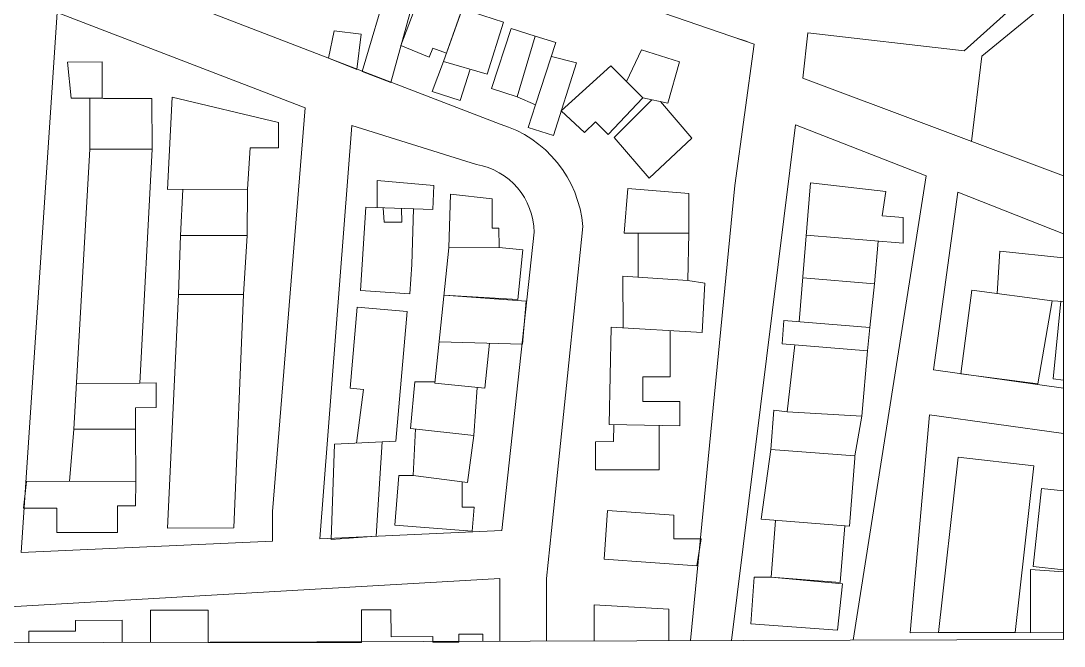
# Model space of a CAD drawing. Header units: metres. Extents: x -48 to 2360, y -1392 to 453.
# Drawn here: x 826.2 to 982.6, y -1069.7 to -976 of the extents above; entities that cross this region are included whole.
import ezdxf

# ---------------------------------------------------------------- set-up
doc = ezdxf.new("R2010")
doc.units = ezdxf.units.M
doc.layers.add('TODO', color=210, linetype='Continuous', lineweight=5)

msp = doc.modelspace()

# ---------------------------------------------------------------- linework, layer by layer
at = {"layer": 'TODO', "transparency": 33554687}
for p, q in [((935.06, -979.06), (933.07, -978.39)), ((877.92, -1003.91), (887.97, -1004.22)), ((914.67, -1021.86), (928.32, -1022.65)), ((873.22, -1039.42), (882.38, -1038.95))]:
    msp.add_line(p, q, dxfattribs=at)
msp.add_lwpolyline([(982.53, -1068.66), (982.53, -838.66), (662.21, -839.11), (662.33, -929.63), (662.53, -1069.67)], close=True, dxfattribs=at)
at = {"layer": 'TODO', "transparency": 33554687, "flags": 128}
for points in [[(926.6, -1068.84), (933.25, -1000.66), (936.15, -979.45), (817.52, -938.76)], [(883.17, -979.65), (887.56, -968.07)], [(982.53, -999.18), (943.41, -984.53), (944.19, -977.74), (967.63, -980.45), (980.77, -968.63), (982.53, -968.33)], [(877.35, -983.54), (881.3, -970.22)], [(885.43, -971.36), (881.65, -985.19)], [(893.74, -970.27), (889.98, -980.78)], [(970.27, -981.27), (982.62, -971.12)], [(889.56, -982.05), (892.35, -974.15)], [(892.35, -974.15), (898.55, -976.17)], [(898.55, -976.17), (896.11, -983.95)], [(872.28, -981.53), (873.17, -977.45)], [(873.17, -977.45), (877.2, -977.95)], [(896.76, -986.09), (899.69, -977.09)], [(899.69, -977.09), (903.3, -978.27)], [(877.2, -977.95), (876.54, -983.25)], [(900.57, -987.34), (903.3, -978.27)], [(903.3, -978.27), (906.4, -979.2)], [(906.4, -979.2), (903.36, -988.53)], [(935.06, -979.07), (935.06, -979.06)], [(887.4, -981.4), (883.17, -979.65)], [(887.96, -980.06), (887.4, -981.4)], [(889.98, -980.78), (887.96, -980.06)], [(917, -985.07), (919.23, -980.29)], [(919.23, -980.29), (924.92, -982.08)], [(833.14, -982.13), (838.35, -982.12)], [(833.7, -987.56), (833.14, -982.13)], [(838.35, -982.12), (838.36, -987.56)], [(876.54, -983.25), (872.28, -981.53)], [(887.86, -986.57), (889.56, -982.05)], [(896.11, -983.95), (889.56, -982.05)], [(905.72, -981.28), (909.5, -982.23)], [(909.5, -982.23), (906.02, -993.15)], [(924.92, -982.08), (923.21, -988.31)], [(968.75, -994.02), (970.27, -981.27)], [(881.65, -985.19), (877.35, -983.54)], [(893.54, -983.2), (892.04, -987.9)], [(907.21, -989.43), (914.62, -982.69)], [(914.62, -982.69), (919.43, -987.48)], [(892.04, -987.9), (887.86, -986.57)], [(900.57, -987.34), (896.76, -986.09)], [(838.36, -987.56), (833.7, -987.56)], [(836.52, -995.19), (836.51, -987.56)], [(836.51, -987.56), (838.55, -987.62), (845.83, -987.61)], [(845.83, -987.61), (845.84, -995.18)], [(848.15, -1001.22), (848.85, -987.42)], [(848.85, -987.42), (864.78, -991.2)], [(903.36, -988.53), (900.57, -987.34)], [(902.25, -991.95), (903.36, -988.53)], [(919.43, -987.48), (914.24, -993)], [(915.15, -993.43), (920.78, -987.78)], [(923.21, -988.31), (919.43, -987.48)], [(922.1, -988.07), (926.81, -993.52)], [(910.7, -992.7), (907.21, -989.43)], [(864.78, -991.2), (864.79, -995)], [(912.32, -991.08), (910.7, -992.7)], [(914.24, -993), (912.32, -991.08)], [(906.02, -993.15), (902.25, -991.95)], [(920.41, -999.54), (915.15, -993.43)], [(860.54, -995), (860.16, -1001.2)], [(864.79, -995), (860.54, -995)], [(926.81, -993.52), (920.41, -999.54)], [(834.1, -1037.16), (836.52, -995.19)], [(836.52, -995.19), (845.84, -995.18)], [(845.84, -995.18), (844.01, -1030.28)], [(860.16, -1001.2), (848.15, -1001.22)], [(850.11, -1008.15), (850.44, -1001.22)], [(860.16, -1001.2), (860.11, -1008.13)], [(879.62, -1003.96), (879.62, -999.89)], [(879.62, -999.89), (888.08, -1000.66)], [(888.08, -1000.66), (887.97, -1004.22)], [(916.66, -1007.8), (917.19, -1001.09)], [(917.19, -1001.09), (926.35, -1001.82)], [(942.88, -1021.06), (944.58, -1000.23)], [(944.58, -1000.23), (955.9, -1001.52)], [(890.37, -1009.96), (890.61, -1001.96)], [(890.61, -1001.96), (896.86, -1002.62)], [(896.86, -1002.62), (896.86, -1007.04)], [(926.35, -1001.82), (926.36, -1007.79)], [(955.9, -1001.52), (955.34, -1005.2)], [(982.53, -1031.02), (963.01, -1028.28), (966.66, -1001.66), (982.53, -1007.87)], [(877.08, -1016.38), (877.92, -1003.91)], [(880.48, -1003.99), (880.67, -1006.14)], [(883.28, -1006.13), (883.27, -1004.08)], [(885.04, -1004.13), (884.78, -1012.48), (884.49, -1016.88)], [(955.34, -1005.2), (958.46, -1005.43)], [(958.46, -1005.43), (958.47, -1009.28)], [(880.67, -1006.14), (883.28, -1006.13)], [(896.86, -1007.04), (897.86, -1007.04)], [(897.86, -1007.04), (897.87, -1009.95)], [(849.79, -1016.97), (850.11, -1008.15)], [(860.11, -1008.13), (850.11, -1008.15)], [(860.11, -1008.13), (859.57, -1016.96)], [(926.36, -1007.79), (916.66, -1007.8)], [(918.73, -1014.4), (918.72, -1007.8)], [(926.36, -1007.79), (926.18, -1014.89)], [(958.47, -1009.28), (943.94, -1008.1)], [(954.71, -1008.98), (954.19, -1015.37)], [(888.24, -1030.24), (890.37, -1009.96)], [(897.87, -1009.95), (890.37, -1009.96)], [(897.87, -1009.95), (901.42, -1010.3)], [(901.42, -1010.3), (900.71, -1017.71)], [(972.59, -1016.84), (972.98, -1010.49)], [(972.98, -1010.49), (982.53, -1011.48)], [(916.47, -1021.96), (916.46, -1014.25)], [(916.46, -1014.25), (926.18, -1014.89), (928.74, -1015.27)], [(928.74, -1015.27), (928.32, -1022.65)], [(943.42, -1014.49), (954.19, -1015.37)], [(884.49, -1016.88), (877.08, -1016.38)], [(954.19, -1015.37), (953.49, -1021.92)], [(967.13, -1028.88), (968.76, -1016.35)], [(968.76, -1016.35), (980.81, -1017.91)], [(848.16, -1051.99), (849.79, -1016.97)], [(849.79, -1016.97), (859.57, -1016.96)], [(859.57, -1016.96), (858.12, -1051.97)], [(900.71, -1017.71), (889.63, -1017.05)], [(889.63, -1017.05), (901.94, -1017.95)], [(901.94, -1017.95), (901.39, -1024.42)], [(980.81, -1017.91), (978.65, -1030.37)], [(982.53, -1018.01), (980.81, -1017.91)], [(980.99, -1029.59), (982.12, -1017.98)], [(982.12, -1017.98), (982.53, -1018.02)], [(875.53, -1031.02), (876.6, -1018.85)], [(876.6, -1018.85), (884.09, -1019.51)], [(884.09, -1019.51), (882.38, -1038.95)], [(940.31, -1024.36), (940.59, -1020.87)], [(940.59, -1020.87), (953.49, -1021.92)], [(914.4, -1036.47), (914.67, -1021.86)], [(923.56, -1022.37), (923.56, -1029.29)], [(953.49, -1021.92), (953.14, -1025.4)], [(901.39, -1024.42), (888.89, -1024.06)], [(896.45, -1024.27), (895.74, -1031.03)], [(953.14, -1025.4), (940.31, -1024.36)], [(941.09, -1034.55), (942.25, -1024.52)], [(953.14, -1025.4), (952.27, -1035.19)], [(919.42, -1029.29), (919.43, -1033.02)], [(923.56, -1029.29), (919.42, -1029.29)], [(978.65, -1030.37), (967.13, -1028.88)], [(844.01, -1030.28), (834.5, -1030.3)], [(844.01, -1030.28), (846.47, -1030.21)], [(846.47, -1030.21), (846.47, -1033.93)], [(884.62, -1037.05), (885.26, -1030.07)], [(885.26, -1030.07), (888.26, -1030.07)], [(895.74, -1031.03), (888.24, -1030.24)], [(894.61, -1030.91), (894.08, -1038.11)], [(982.53, -1029.82), (980.99, -1029.59)], [(877.57, -1031.2), (875.53, -1031.02)], [(876.52, -1039.25), (877.57, -1031.2)], [(846.47, -1033.93), (843.35, -1033.94)], [(843.35, -1033.94), (843.36, -1037.15)], [(919.43, -1033.02), (924.97, -1033.01)], [(924.97, -1033.01), (924.98, -1036.66)], [(938.63, -1040.23), (939.06, -1034.32)], [(939.06, -1034.32), (941.09, -1034.55)], [(952.27, -1035.19), (941.09, -1034.55)], [(952.27, -1035.19), (951.22, -1041.14)], [(982.53, -1067.65), (959.54, -1067.68), (962.45, -1035.03), (982.53, -1037.81)], [(833.45, -1044.98), (834.1, -1037.16)], [(834.1, -1037.16), (843.36, -1037.15)], [(843.36, -1037.15), (843.41, -1044.97)], [(894.08, -1038.11), (884.62, -1037.05)], [(885.01, -1044.11), (885.33, -1037.13)], [(924.98, -1036.66), (914.4, -1036.47)], [(915.05, -1039.03), (915.1, -1036.48)], [(921.9, -1036.61), (921.91, -1043.26)], [(894.08, -1038.11), (893.16, -1045.15)], [(872.69, -1053.67), (873.22, -1039.42)], [(880.37, -1039.05), (879.45, -1053.21)], [(912.36, -1039.04), (915.05, -1039.03)], [(912.36, -1043.27), (912.36, -1039.04)], [(937.2, -1050.67), (938.63, -1040.23)], [(951.22, -1041.14), (938.63, -1040.23)], [(951.22, -1041.14), (951.24, -1041.52), (950.43, -1051.72)], [(963.76, -1067.63), (966.72, -1041.37)], [(966.72, -1041.37), (978.06, -1042.64)], [(921.91, -1043.26), (912.36, -1043.27)], [(978.06, -1042.64), (975.25, -1067.61)], [(826.58, -1049), (827.03, -1044.99)], [(827.03, -1044.99), (843.41, -1044.97)], [(843.41, -1044.97), (843.36, -1048.65)], [(882.26, -1051.57), (882.84, -1044.12)], [(882.84, -1044.12), (885.01, -1044.11)], [(893.16, -1045.15), (885.01, -1044.11)], [(892.34, -1045.05), (892.34, -1048.86)], [(977.98, -1057.73), (979.24, -1046.06)], [(979.24, -1046.06), (982.53, -1046.42)], [(831.56, -1048.99), (826.58, -1049)], [(831.56, -1052.64), (831.56, -1048.99)], [(840.68, -1048.65), (840.68, -1052.63)], [(843.36, -1048.65), (840.68, -1048.65)], [(892.34, -1048.86), (894.14, -1048.85)], [(894.14, -1048.85), (893.86, -1052.46)], [(913.63, -1056.66), (914.15, -1049.34)], [(914.15, -1049.34), (924.1, -1050.05)], [(924.1, -1050.05), (924.1, -1053.57)], [(950.43, -1051.72), (937.2, -1050.67)], [(938.68, -1059.34), (939.35, -1050.84)], [(840.68, -1052.63), (831.56, -1052.64)], [(858.12, -1051.97), (848.16, -1051.99)], [(893.86, -1052.46), (882.26, -1051.57)], [(949.73, -1051.66), (949.05, -1060.16)], [(879.45, -1053.21), (872.69, -1053.67)], [(924.1, -1053.57), (928.18, -1053.57)], [(928.18, -1053.57), (927.52, -1057.66)], [(927.52, -1057.66), (913.63, -1056.66)], [(977.59, -1067.65), (977.58, -1058.2)], [(977.58, -1058.2), (982.53, -1058.52)], [(982.53, -1058.22), (977.98, -1057.73)], [(935.62, -1066.32), (936.14, -1059.34)], [(936.14, -1059.34), (938.68, -1059.34), (949.38, -1060.34)], [(949.05, -1060.16), (938.68, -1059.34)], [(949.38, -1060.34), (948.62, -1067.3)], [(912.13, -1068.88), (912.12, -1063.5)], [(912.12, -1063.5), (923.35, -1064.13)], [(845.6, -1064.3), (854.25, -1064.29)], [(845.6, -1069.09), (845.6, -1064.3)], [(854.25, -1064.29), (854.25, -1069.14)], [(877.25, -1064.26), (881.67, -1064.25)], [(877.26, -1069.11), (877.25, -1064.26)], [(881.67, -1064.25), (881.68, -1068.26)], [(923.35, -1064.13), (923.35, -1068.85)], [(834.37, -1065.81), (841.36, -1065.8)], [(834.38, -1067.43), (834.37, -1065.81)], [(841.36, -1065.8), (841.37, -1069.11)], [(948.62, -1067.3), (935.62, -1066.32)], [(827.34, -1067.44), (834.38, -1067.43)], [(827.34, -1069.15), (827.34, -1067.44)], [(881.68, -1068.26), (887.96, -1068.25)], [(887.96, -1068.25), (887.96, -1069.09)], [(891.84, -1067.9), (895.45, -1067.89)], [(891.84, -1069.09), (891.84, -1067.9)], [(895.45, -1067.89), (895.45, -1068.94)], [(975.25, -1067.61), (963.76, -1067.63)], [(854.25, -1069.14), (877.26, -1069.11)], [(887.96, -1069.09), (891.84, -1069.09)]]:
    msp.add_lwpolyline(points, dxfattribs=at)
msp.add_lwpolyline([(897.99, -1068.93), (897.97, -1059.53), (808.85, -1064.68, -0.811965), (808.84, -1057.83), (819.59, -1056.29), (824, -971.88), (813.6, -966.59, -0.947829), (816.28, -959.99), (898.04, -991.44, -0.307447), (910.44, -1006.77), (908.14, -1029.16), (905.75, -1052.34), (905.75, -1052.34), (905, -1059.52), (905.01, -1068.91)], format="xyb", dxfattribs=at)
msp.add_lwpolyline([(831.6, -974.69), (826.21, -1055.64), (863.91, -1053.92), (863.91, -1049.51), (868.82, -988.99)], close=True, dxfattribs=at)
msp.add_lwpolyline([(875.81, -991.67), (871.01, -1053.6), (898.27, -1052.35), (903.14, -1007.65, 0.358528), (894.48, -997.47)], format="xyb", close=True, dxfattribs=at)
at = {"layer": 'TODO', "ltscale": 7, "transparency": 33554687}
for points in [[(942.34, -991.57), (932.73, -1068.82)], [(950.97, -1068.76), (961.93, -999.17), (942.34, -991.57)]]:
    msp.add_lwpolyline(points, dxfattribs=at)

doc.saveas('drawing.dxf')
